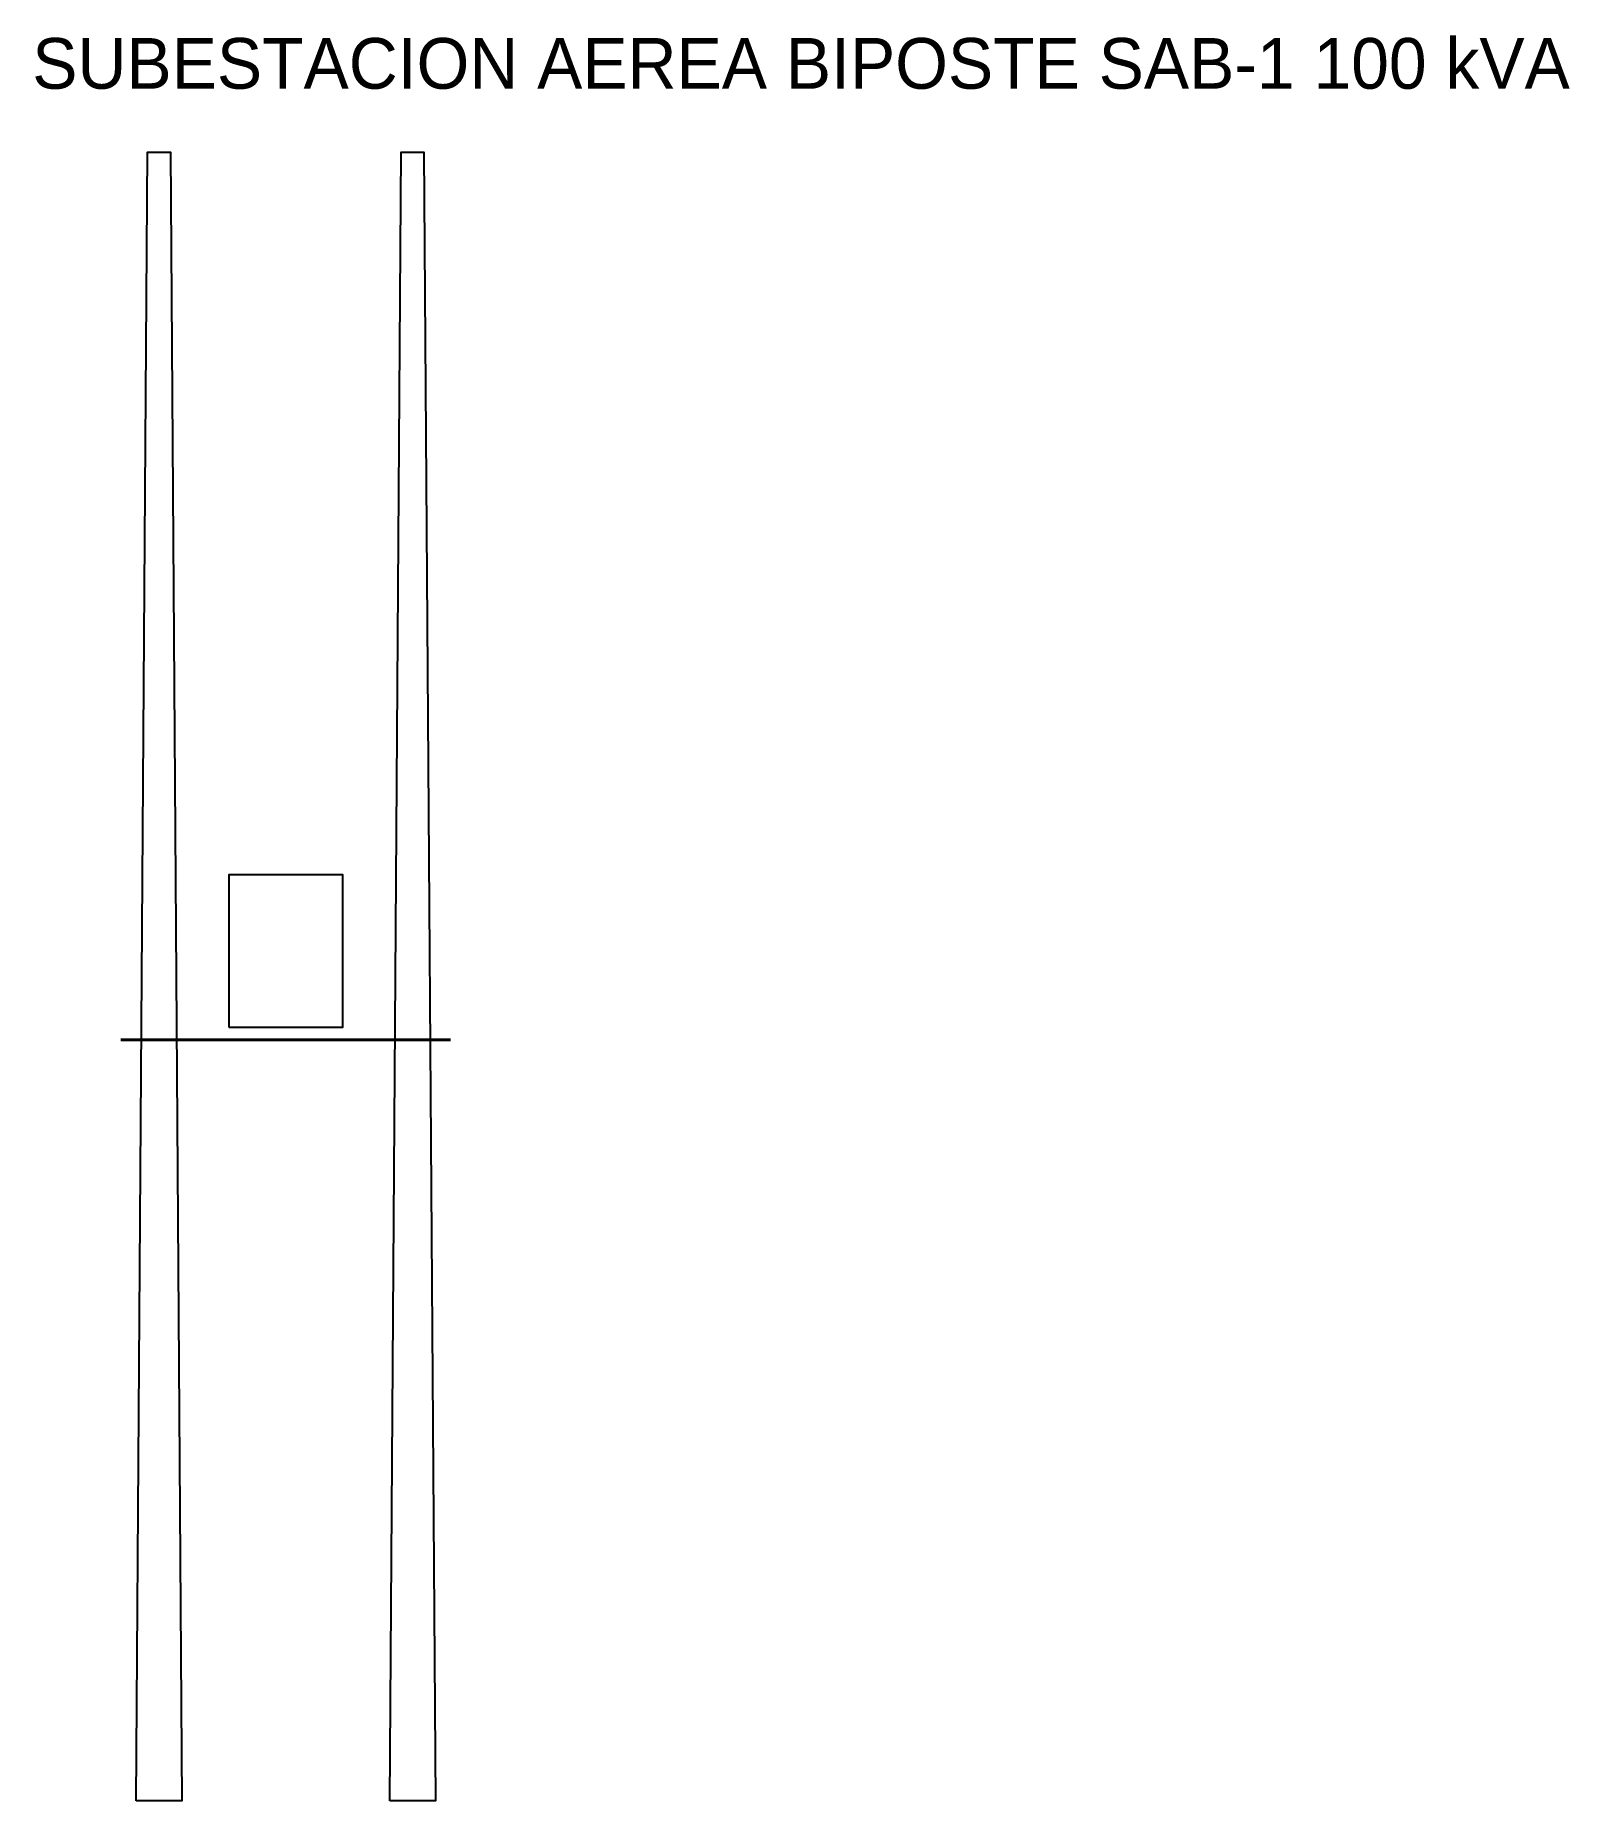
# Model space of a CAD drawing. Header units: metres. Extents: x -2 to 10.1, y 0 to 13.9.
import ezdxf

# ---------------------------------------------------------------- set-up
doc = ezdxf.new("R2010")
doc.units = ezdxf.units.M
for name, color, linetype in [('D_EQUIPOS', 1, 'Continuous'), ('D_ESTRUCTURA', 4, 'Continuous'), ('D_TEXTOS', 7, 'Continuous')]:
    doc.layers.add(name, color=color, linetype=linetype)

msp = doc.modelspace()

# ---------------------------------------------------------------- linework, layer by layer
at = {"layer": 'D_EQUIPOS'}
msp.add_lwpolyline([(-0.45, 6.1), (0.45, 6.1), (0.45, 7.3), (-0.45, 7.3), (-0.45, 6.1)], close=True, dxfattribs=at)
at = {"layer": 'D_ESTRUCTURA', "lineweight": 40}
msp.add_line((-1.3, 6), (1.3, 6), dxfattribs=at)
at = {"layer": 'D_ESTRUCTURA'}
for points in [[(-1.18, 0), (-1.09, 13), (-0.91, 13), (-0.82, 0), (-1.18, 0)], [(0.82, 0), (0.91, 13), (1.09, 13), (1.18, 0), (0.82, 0)]]:
    msp.add_lwpolyline(points, close=True, dxfattribs=at)

# ---------------------------------------------------------------- texts
at = {"layer": 'D_TEXTOS'}
msp.add_text('SUBESTACION AEREA BIPOSTE SAB-1 100 kVA', height=0.4, dxfattribs=at).set_placement((-2, 13.5))

doc.saveas('drawing.dxf')
